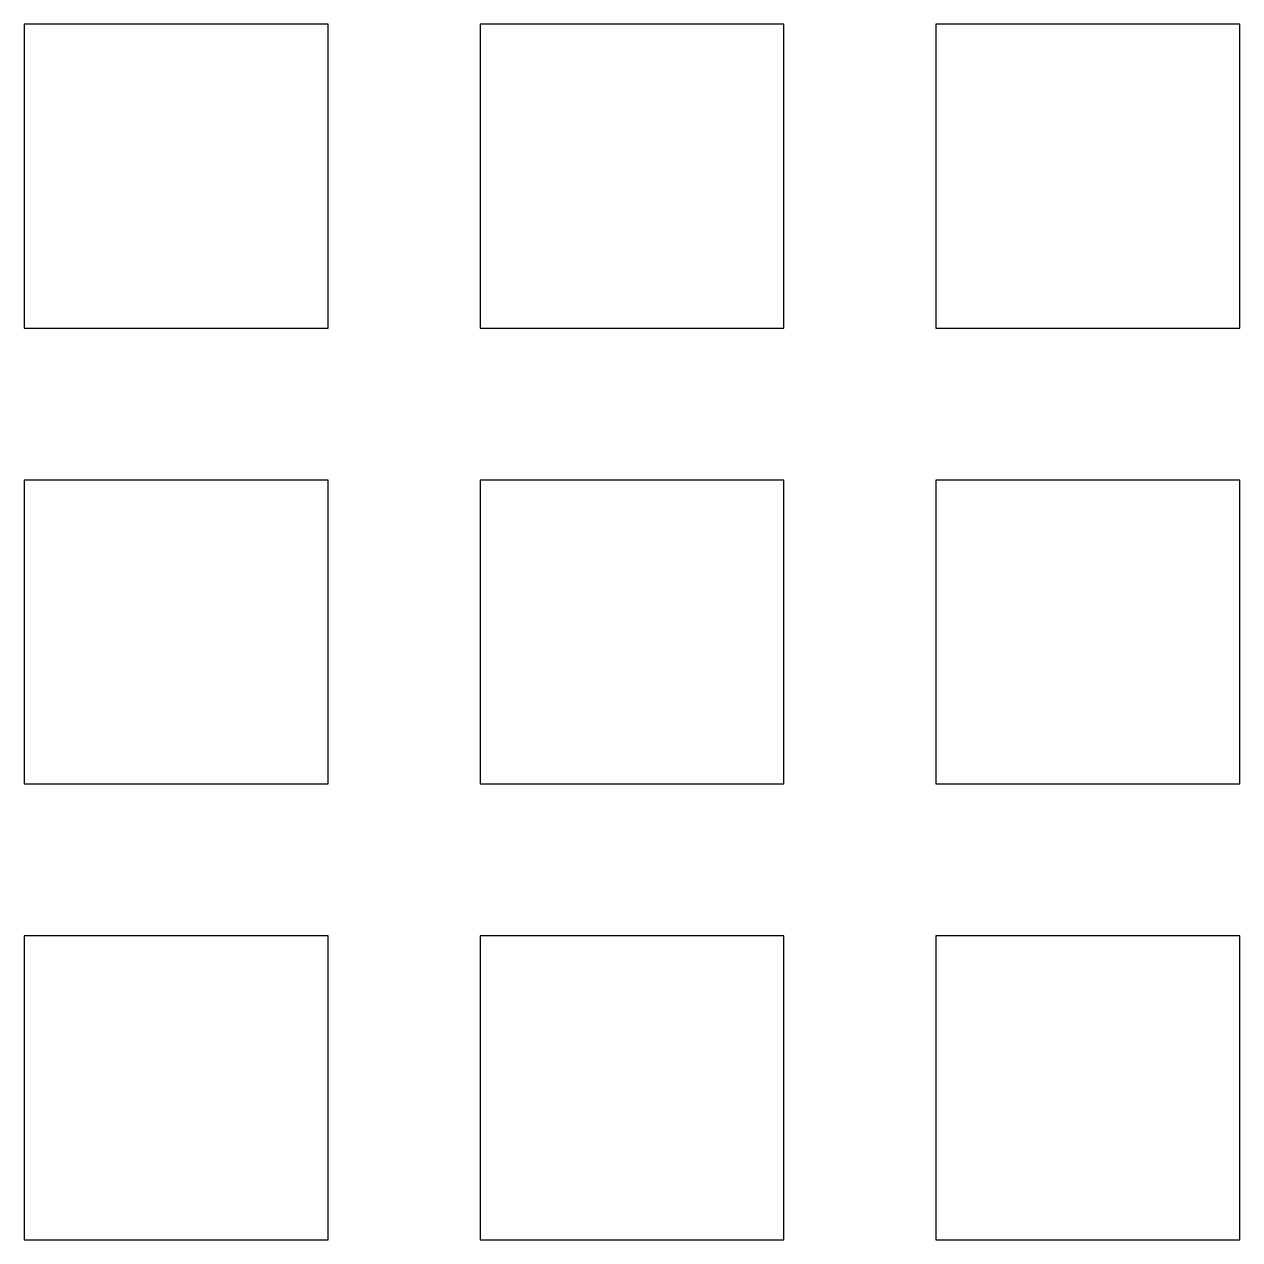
# Model space of a CAD drawing. Header units: inches. Extents: x 7.13 to 11.13, y 10.21 to 14.21.
import ezdxf

# ---------------------------------------------------------------- set-up
doc = ezdxf.new("R2010")
doc.units = ezdxf.units.IN
doc.header["$MEASUREMENT"] = 0
doc.layers.add('objects', color=7, linetype='Continuous', lineweight=30)

msp = doc.modelspace()

# ---------------------------------------------------------------- linework, layer by layer
at = {"layer": 'objects'}
for points in [[(7.134, 13.2117), (8.134, 13.2117), (8.134, 14.2117), (7.134, 14.2117)], [(8.634, 13.2117), (9.634, 13.2117), (9.634, 14.2117), (8.634, 14.2117)], [(10.134, 13.2117), (11.134, 13.2117), (11.134, 14.2117), (10.134, 14.2117)], [(7.134, 11.7117), (8.134, 11.7117), (8.134, 12.7117), (7.134, 12.7117)], [(8.634, 11.7117), (9.634, 11.7117), (9.634, 12.7117), (8.634, 12.7117)], [(10.134, 11.7117), (11.134, 11.7117), (11.134, 12.7117), (10.134, 12.7117)], [(7.134, 10.2117), (8.134, 10.2117), (8.134, 11.2117), (7.134, 11.2117)], [(8.634, 10.2117), (9.634, 10.2117), (9.634, 11.2117), (8.634, 11.2117)], [(10.134, 10.2117), (11.134, 10.2117), (11.134, 11.2117), (10.134, 11.2117)]]:
    msp.add_lwpolyline(points, close=True, dxfattribs=at)

doc.saveas('drawing.dxf')
